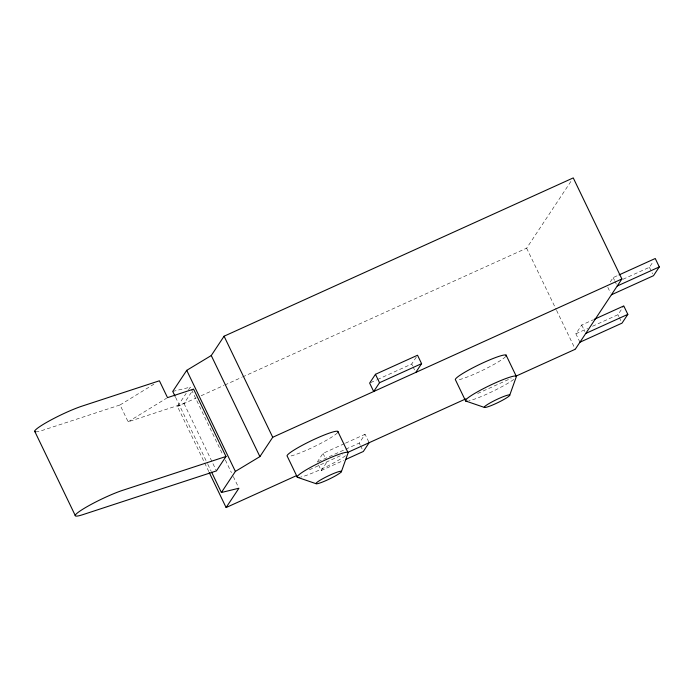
<?xml version="1.0" encoding="UTF-8"?>
<svg xmlns="http://www.w3.org/2000/svg" width="694" height="694" viewBox="0 0 694 694"><rect width="100%" height="100%" fill="white"/><g stroke="black" fill="none" stroke-linecap="round" stroke-linejoin="round"><path stroke-width="0.52" stroke-dasharray="3.47 2.6" d="M208.807 471.59L177.464 406.476L186.209 393.307M188.534 389.794L190.286 387.157L223.026 455.186M35.576 431.868A30.588 3.565 -25.7 0 0 42.62 430.315L120.036 404.966L128.138 421.805L184.014 403.509L193.574 389.1M317.193 462.135L323.022 453.356L344.545 443.596M318.546 464.945L321.244 470.558L327.074 461.779M318.173 461.692L359.258 443.067L365.087 434.279L369.139 442.703M377.467 379.54L411.707 364.012L416.365 356.985M242.562 376.963L526.633 248.174L572.056 179.703M579.941 342.22L575.881 333.797L581.711 325.009L593.448 319.691M610.26 281.972L613.175 277.583L618.068 275.362M592.52 326.258L617.955 314.72L623.776 305.941M623.004 279.266L649.419 267.294L653.496 261.144M120.036 404.966L153.912 384.164M128.138 421.805L166.595 398.2M177.464 406.476L196.202 397.983M201.139 395.745L223.824 385.456M224.813 385.014L241.581 377.415M370.613 382.646L376.486 379.982M575.881 333.797L587.627 328.47M345.525 443.154L365.087 434.279M309.429 469.777L342.723 454.683M477.637 393.515L511.166 378.308M321.244 470.558L343.747 460.356M172.745 391.425L190.286 387.157M649.419 267.294L652.568 273.844M613.175 277.583L614.528 280.385M614.979 281.322L616.333 284.132M607.805 287.299L610.503 292.911M617.955 314.72L618.857 316.594M619.3 317.531L621.104 321.27M581.711 325.009L584.869 331.558M526.633 248.174L556.102 309.403M556.571 310.374L575.274 349.247M411.707 364.012L412.609 365.885M413.06 366.822L414.856 370.561M359.258 443.067L360.16 444.932M360.611 445.869L362.415 449.617M323.022 453.356L325.269 458.031M225.368 460.044L231.449 472.675M233.314 476.561L237.99 486.286M184.014 403.509L216.441 470.888M175.556 397.254L207.359 463.34M207.827 464.312L211.097 471.113M345.439 455.715A28.237 3.296 -25.7 0 1 323.317 468.198A28.237 3.296 -25.7 0 1 300.502 477.151M513.707 379.427A28.237 3.296 -25.7 0 1 491.595 391.902A28.237 3.296 -25.7 0 1 468.771 400.863M505.631 356.569A28.237 3.296 -25.7 0 1 482.842 370.18A28.237 3.296 -25.7 0 1 457.19 380.06M337.362 432.865A28.237 3.296 -25.7 0 1 314.573 446.476A28.237 3.296 -25.7 0 1 288.912 456.357"/><path stroke-width="1.04" d="M341.353 471.773A14.114 1.648 -25.7 0 0 323.942 478.079A14.114 1.648 -25.7 0 0 320.914 482.642A14.114 1.648 -25.7 0 0 341.353 471.773L347.894 453.416A28.237 3.296 -25.7 0 0 319.5 462.733A28.237 3.296 -25.7 0 0 299.045 477.411M509.63 395.485A14.114 1.648 -25.7 0 0 492.211 401.783A14.114 1.648 -25.7 0 0 489.183 406.346A14.114 1.648 -25.7 0 0 509.63 395.485L516.171 377.128A28.237 3.296 -25.7 0 0 487.769 386.445A28.237 3.296 -25.7 0 0 467.322 401.115M516.102 376.079L575.274 349.247L621.893 278.979L573.253 177.907L224.084 336.208L211.262 355.536L186.729 370.344L172.745 391.425L175.088 396.283M226.001 456.479L216.441 470.888L83.159 514.549A30.588 3.565 -25.7 0 1 83.488 508.797A30.588 3.565 -25.7 0 1 122.526 490.372L226.001 456.479L193.574 389.1L167.514 397.636L159.403 380.789L81.987 406.146A30.588 3.565 -25.7 0 0 48.701 421.223A30.588 3.565 -25.7 0 0 35.576 431.868M211.566 472.085L221.395 492.497L235.379 471.417L259.903 456.609L272.725 437.281L621.893 278.979M209.267 472.562L226.105 507.548L238.927 488.229L221.395 492.497M375.463 374.3L369.633 383.088L373.693 391.511L379.514 382.724L421.588 363.647L417.536 355.233L375.463 374.3L379.514 382.724M369.139 442.703L363.318 451.49L345.707 459.471M415.758 372.435L421.588 363.647M594.428 319.249L623.776 305.941L627.836 314.365L622.006 323.144L579.941 342.22M619.048 274.919L655.249 258.506L659.3 266.93L653.47 275.718L611.405 294.785M617.235 286.006L659.3 266.93M585.762 333.432L627.836 314.365M226.105 507.548L296.685 475.555M347.616 452.462L465.795 398.877M484.369 407.413L465.639 400.993L455.507 379.93A28.237 3.296 -25.7 0 1 480.968 363.786A28.237 3.296 -25.7 0 1 506.03 356.074M316.091 483.709L297.37 477.281L287.238 456.227A28.237 3.296 -25.7 0 1 312.69 440.074A28.237 3.296 -25.7 0 1 337.761 432.362M506.082 355.094L516.215 376.157M337.805 431.39L347.937 452.445M224.084 336.208L272.725 437.281M211.262 355.536L259.903 456.609M186.729 370.344L235.379 471.417M34.7 431.26L75.238 515.486"/></g></svg>
